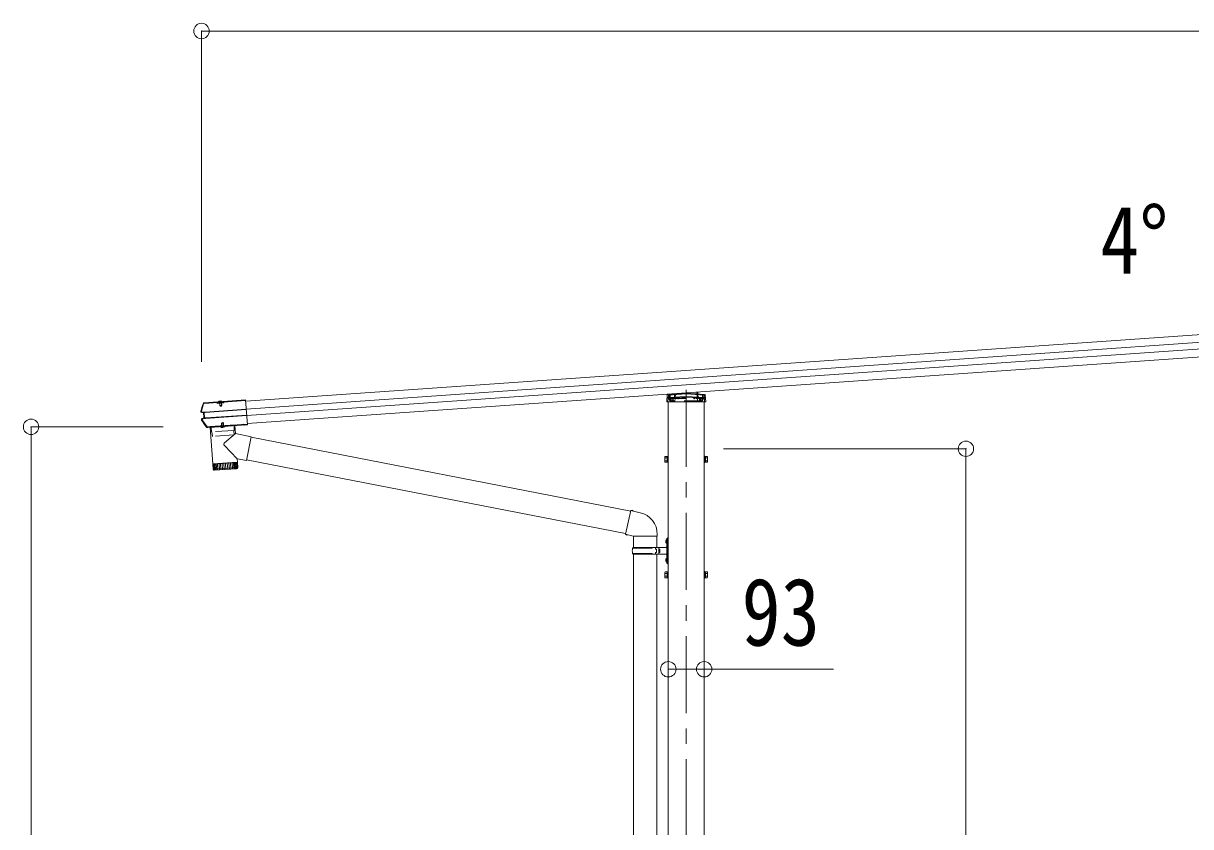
# Model space of a CAD drawing. Units: millimetres at full size, sheet at 1:40; details may follow other scales. Extents: x -11243 to 11243, y -7760 to 7760.
# Drawn here: x 1056 to 4086, y -2771 to -685 of the extents above; entities that cross this region are included whole.
import ezdxf
from ezdxf.enums import TextEntityAlignment as Align

# ---------------------------------------------------------------- set-up
doc = ezdxf.new("R2010")
doc.units = ezdxf.units.MM
doc.header["$LTSCALE"] = 40
doc.header["$PDMODE"] = 32
doc.header["$PDSIZE"] = 40
doc.linetypes.add('CHAIN1', pattern=[8, 5, -1, 1, -1])
doc.linetypes.add('DASHED1', pattern=[1.8, 1.2, -0.6])
for name, color, linetype, lineweight in [('0-1_本体', 5, 'CHAIN1', 9), ('0-3_ELV2', 4, 'Continuous', 9), ('0-6_OTH_LINE', 6, 'Continuous', 9), ('0-7_SHAPE', 4, 'Continuous', 9), ('0-9_OUTLINE', 7, 'Continuous', 9)]:
    doc.layers.add(name, color=color, linetype=linetype, lineweight=lineweight)
doc.styles.add('ＭＳ ゴシック', font='')
doc.styles.get('ＭＳ ゴシック').set_extended_font_data('MS Gothic')

msp = doc.modelspace()

# ---------------------------------------------------------------- linework, layer by layer
at = {"layer": '0-1_本体'}
msp.add_line((2776.5, -1636.2), (2776.5, -4335.48), dxfattribs=at)
at = {"layer": '0-3_ELV2'}
for p, q in [((7205.51, -1276.34), (1633.11, -1666)), ((7206.93, -1296.66), (1634.53, -1686.32)), ((7208.14, -1313.89), (1635.73, -1703.55)), ((7209.56, -1334.2), (1637.15, -1723.86)), ((1574.72, -1666.89), (1632.88, -1662.82)), ((1574.83, -1668.39), (1632.99, -1664.32)), ((1632.88, -1662.82), (1637.39, -1727.26)), ((2727.56, -1656.84), (2776.5, -1653.42)), ((2728.09, -1648.34), (2776.5, -1644.95)), ((2776.5, -1644.95), (2824.92, -1648.34)), ((2776.5, -1644.95), (2776.5, -1645.89)), ((2776.5, -1653.42), (2825.44, -1656.84)), ((2776.5, -1653.42), (2776.5, -1654.36)), ((2806.32, -1642.42), (2806.6, -1647.06)), ((2825.85, -1649.27), (2826.95, -1667.35)), ((1523.62, -1695.77), (1518.87, -1695.2)), ((1525.03, -1694.43), (1519.05, -1693.72)), ((1524.54, -1695.71), (1523.62, -1695.77)), ((1524.75, -1670.39), (1524.56, -1670.53)), ((1524.56, -1670.53), (1524.66, -1672)), ((1524.66, -1672), (1524.78, -1671.92)), ((1524.98, -1670.37), (1524.75, -1670.39)), ((1524.85, -1671.88), (1524.75, -1670.39)), ((1524.78, -1671.92), (1524.85, -1671.88)), ((1524.85, -1671.88), (1560.46, -1669.39)), ((1524.98, -1670.37), (1560.36, -1667.89)), ((1525.94, -1694.37), (1525.03, -1694.43)), ((1526.17, -1710.76), (1525.03, -1694.43)), ((1525.25, -1695.77), (1525.78, -1695.73)), ((1526.55, -1694.38), (1526.32, -1694.4)), ((1634.56, -1686.78), (1527.43, -1694.27)), ((1527.52, -1695.5), (1634.64, -1688.01)), ((1559.18, -1669.6), (1559.31, -1671.57)), ((1576.27, -1670.38), (1559.31, -1671.57)), ((1560.46, -1669.39), (1560.36, -1667.89)), ((1560.61, -1668.69), (1560.36, -1667.89)), ((1560.53, -1669.98), (1560.5, -1669.51)), ((1574.84, -1668.98), (1560.53, -1669.98)), ((1574.59, -1667.84), (1560.63, -1668.82)), ((1560.63, -1668.82), (1560.71, -1669.96)), ((1561.76, -1668.74), (1561.74, -1668.54)), ((1573.02, -1668.5), (1562.34, -1669.25)), ((1564.7, -1669.69), (1564.8, -1671.18)), ((1565.28, -1670.44), (1565.42, -1669.93)), ((1565.28, -1670.44), (1570.27, -1670.1)), ((1565.28, -1670.44), (1565.77, -1677.33)), ((1565.72, -1670.41), (1565.62, -1669.92)), ((1565.72, -1670.41), (1566.26, -1678.22)), ((1565.77, -1677.33), (1570.75, -1676.98)), ((1569.84, -1670.13), (1569.87, -1669.62)), ((1569.84, -1670.13), (1570.39, -1677.93)), ((1570.27, -1670.1), (1570.07, -1669.61)), ((1570.07, -1678.73), (1570.75, -1676.98)), ((1570.27, -1670.1), (1570.75, -1676.98)), ((1570.79, -1670.76), (1570.68, -1669.27)), ((1572.33, -1669.45), (1572.27, -1668.55)), ((1573.53, -1667.92), (1573.51, -1667.72)), ((1574.72, -1666.89), (1574.59, -1667.71)), ((1574.59, -1667.84), (1574.67, -1668.99)), ((1574.83, -1668.39), (1574.72, -1666.89)), ((1574.81, -1668.51), (1574.83, -1668.39)), ((1576.13, -1668.42), (1574.81, -1668.51)), ((1574.81, -1668.51), (1574.84, -1668.98)), ((1576.13, -1668.42), (1576.27, -1670.38)), ((2730, -4839.62), (2730, -1667.35)), ((2823, -4839.62), (2823, -1667.35)), ((1520.38, -1712.33), (1526.17, -1710.76)), ((1525.51, -1709.58), (1524.58, -1709.64)), ((1527.08, -1710.7), (1526.17, -1710.76)), ((1526.72, -1709.38), (1526.19, -1709.42)), ((1527.43, -1710.62), (1527.66, -1710.6)), ((1528.49, -1709.37), (1635.61, -1701.88)), ((1528.58, -1710.6), (1635.7, -1703.11)), ((1540.72, -1732.52), (1622.12, -1726.82)), ((1570.69, -1721.9), (1570.01, -1723.65)), ((1575, -1723.3), (1570.01, -1723.65)), ((1570.34, -1728.45), (1570.01, -1723.65)), ((1570.77, -1728.32), (1570.38, -1722.7)), ((1574.08, -1721.66), (1570.69, -1721.9)), ((1575, -1723.3), (1574.08, -1721.66)), ((1574.89, -1728.03), (1574.5, -1722.41)), ((1575.33, -1728.1), (1575, -1723.3)), ((1622.12, -1726.82), (1622.23, -1728.32)), ((1622.3, -1726.44), (1622.4, -1727.94)), ((1628.28, -1726.03), (1628.39, -1727.53)), ((1628.51, -1726.38), (1637.28, -1725.76)), ((1628.51, -1726.38), (1628.61, -1727.88)), ((1629.8, -1726.29), (1629.91, -1727.79)), ((1629.88, -1727.39), (1637.36, -1726.87)), ((1533.61, -1733.01), (1534.34, -1732.96)), ((1533.99, -1734.49), (1534.44, -1734.46)), ((1534.34, -1732.96), (1534.44, -1734.46)), ((1540.6, -1733.66), (1534.61, -1734.08)), ((1540.49, -1732.16), (1540.6, -1733.66)), ((1540.6, -1733.12), (1540.6, -1733.12)), ((1540.82, -1734.02), (1540.6, -1733.66)), ((1540.72, -1732.52), (1540.82, -1734.02)), ((1540.82, -1734.02), (1622.23, -1728.32)), ((1541.16, -1733.98), (1605, -1729.52)), ((1567.21, -1732.41), (1567.19, -1732.16)), ((1578.98, -1731.59), (1567.21, -1732.41)), ((1578.98, -1731.59), (1578.97, -1731.34)), ((1622.4, -1727.94), (1622.23, -1728.32)), ((1628.39, -1727.53), (1622.4, -1727.94)), ((1628.61, -1727.88), (1628.39, -1727.53)), ((1628.61, -1727.88), (1637.39, -1727.26)), ((2721.3, -1810.62), (2721.88, -1809.62)), ((2721.3, -1810.62), (2721.3, -1823.62)), ((2726.8, -1809.62), (2721.88, -1809.62)), ((2726.8, -1813.37), (2721.88, -1813.37)), ((2726.79, -1817.42), (2728.4, -1817.42)), ((2726.8, -1809.42), (2726.8, -1824.43)), ((2728.4, -1809.87), (2726.8, -1809.87)), ((2726.8, -1816.42), (2728.4, -1816.42)), ((2824.6, -1809.87), (2826.2, -1809.87)), ((2826.2, -1816.42), (2824.6, -1816.42)), ((2826.21, -1817.42), (2824.6, -1817.42)), ((2826.2, -1809.42), (2826.2, -1824.43)), ((2826.2, -1809.42), (2831.12, -1809.42)), ((2826.2, -1813.17), (2831.12, -1813.17)), ((2831.7, -1810.42), (2831.12, -1809.42)), ((2831.7, -1810.42), (2831.7, -1823.42)), ((2721.3, -1823.62), (2721.88, -1824.63)), ((2726.8, -1820.88), (2721.88, -1820.88)), ((2726.8, -1824.63), (2721.88, -1824.63)), ((2726.8, -1823.97), (2728.4, -1823.97)), ((2826.2, -1823.97), (2824.6, -1823.97)), ((2826.2, -1820.68), (2831.12, -1820.68)), ((2826.2, -1824.43), (2831.12, -1824.43)), ((2831.7, -1823.42), (2831.12, -1824.43)), ((2721.3, -2110.62), (2721.88, -2109.62)), ((2721.3, -2110.62), (2721.3, -2123.62)), ((2726.8, -2109.62), (2721.88, -2109.62)), ((2726.8, -2113.37), (2721.88, -2113.37)), ((2726.8, -2120.88), (2721.88, -2120.88)), ((2726.79, -2117.42), (2728.4, -2117.42)), ((2726.8, -2109.42), (2726.8, -2124.43)), ((2728.4, -2109.87), (2726.8, -2109.87)), ((2726.8, -2116.42), (2728.4, -2116.42)), ((2824.6, -2109.87), (2826.2, -2109.87)), ((2826.2, -2116.42), (2824.6, -2116.42)), ((2826.21, -2117.42), (2824.6, -2117.42)), ((2826.2, -2109.42), (2826.2, -2124.43)), ((2826.2, -2109.42), (2831.12, -2109.42)), ((2826.2, -2113.17), (2831.12, -2113.17)), ((2826.2, -2120.68), (2831.12, -2120.68)), ((2831.7, -2110.42), (2831.12, -2109.42)), ((2831.7, -2110.42), (2831.7, -2123.42)), ((2721.3, -2123.62), (2721.88, -2124.63)), ((2726.8, -2124.63), (2721.88, -2124.63)), ((2726.8, -2123.97), (2728.4, -2123.97)), ((2826.2, -2123.97), (2824.6, -2123.97)), ((2826.2, -2124.43), (2831.12, -2124.43)), ((2831.7, -2123.42), (2831.12, -2124.43))]:
    msp.add_line(p, q, dxfattribs=at)
at = {"layer": '0-3_ELV2', "linetype": 'DASHED1'}
for p, q in [((1565.08, -1665.72), (1566.48, -1668.09)), ((1569.82, -1665.39), (1568.76, -1667.93)), ((2727.63, -1656.85), (2825.37, -1656.85)), ((2730.11, -1650.2), (2729.06, -1667.35)), ((2729.53, -1659.65), (2734.5, -1659.65)), ((2729.58, -1658.85), (2823.43, -1658.85)), ((2776.5, -1655.43), (2729.59, -1658.71)), ((2776.5, -1646.96), (2730.11, -1650.2)), ((2733.3, -1649.98), (2733.3, -1663.62)), ((2733.3, -1663.62), (2734.3, -1665.35)), ((2818.7, -1665.35), (2734.3, -1665.35)), ((2734.5, -1649.89), (2734.5, -1665.35)), ((2736, -1658.26), (2736, -1665.35)), ((2739.1, -1658.85), (2739.1, -1665.35)), ((2739.23, -1658.85), (2739.23, -1665.35)), ((2739.5, -1658.01), (2739.5, -1665.35)), ((2739.5, -1663.62), (2742.5, -1663.62)), ((2742.5, -1657.8), (2742.5, -1665.35)), ((2745.74, -1657.79), (2746.43, -1646.6)), ((2748.44, -1646.46), (2747.16, -1667.35)), ((2750.5, -1656.85), (2750.5, -1658.85)), ((2755, -1659.65), (2755, -1656.93)), ((2756.5, -1659.65), (2755, -1659.65)), ((2756.5, -1656.82), (2756.5, -1659.65)), ((2822.9, -1650.2), (2776.5, -1646.96)), ((2823.42, -1658.71), (2776.5, -1655.43)), ((2796.5, -1659.65), (2796.5, -1656.82)), ((2796.5, -1659.65), (2798, -1659.65)), ((2798, -1656.93), (2798, -1659.65)), ((2802.5, -1658.85), (2802.5, -1656.85)), ((2804.32, -1642.56), (2805.84, -1667.35)), ((2806.6, -1647.06), (2807.26, -1657.79)), ((2810.5, -1657.8), (2810.5, -1665.35)), ((2810.5, -1663.62), (2813.5, -1663.62)), ((2813.5, -1658.01), (2813.5, -1665.35)), ((2813.77, -1658.85), (2813.77, -1665.35)), ((2813.9, -1658.85), (2813.9, -1665.35)), ((2817, -1658.26), (2817, -1665.35)), ((2818.5, -1649.89), (2818.5, -1665.35)), ((2818.5, -1659.65), (2823.47, -1659.65)), ((2818.7, -1665.35), (2819.7, -1663.62)), ((2819.7, -1649.98), (2819.7, -1663.62)), ((2823.95, -1667.35), (2822.9, -1650.2)), ((1562.96, -1668.63), (1562.89, -1668.88)), ((1563.02, -1668.1), (1572.19, -1667.46)), ((1563.09, -1669.19), (1563.02, -1668.1)), ((1565.42, -1669.93), (1565.52, -1669.54)), ((1565.52, -1669.54), (1565.44, -1668.43)), ((1565.6, -1669.92), (1565.46, -1667.93)), ((1565.62, -1669.92), (1565.51, -1669.33)), ((1567.66, -1668.62), (1566.48, -1668.09)), ((1567.66, -1668.62), (1568.76, -1667.93)), ((1569.89, -1669.62), (1569.75, -1667.63)), ((1569.91, -1669.23), (1569.83, -1668.12)), ((1569.87, -1669.62), (1569.9, -1669.02)), ((1570.07, -1669.61), (1569.91, -1669.23)), ((1572.27, -1668.55), (1572.19, -1667.46)), ((1572.32, -1667.97), (1572.43, -1668.21)), ((1570.77, -1734.5), (1571.93, -1731.7)), ((1573.03, -1731.01), (1571.93, -1731.7)), ((1573.03, -1731.01), (1574.21, -1731.54)), ((1575.75, -1734.15), (1574.21, -1731.54))]:
    msp.add_line(p, q, dxfattribs=at)
at = {"layer": '0-3_ELV2'}
for points in [[(2826.95, -1667.35), (2726.05, -1667.35), (2727.16, -1649.27)], [(1517.95, -1692.07), (1520.77, -1682.41), (1523.78, -1672.8)], [(1519.99, -1710.89), (1524.58, -1709.64), (1523.62, -1695.77)], [(1560.46, -1669.39), (1560.5, -1669.51), (1559.18, -1669.6)], [(1572.33, -1669.45), (1563.16, -1670.09), (1563.09, -1669.19)], [(1565.77, -1677.33), (1566.68, -1678.97), (1570.07, -1678.73)], [(1532.57, -1732.53), (1526.01, -1723.5), (1519.65, -1714.32)], [(1628.51, -1726.38), (1628.28, -1726.03), (1622.3, -1726.44), (1622.12, -1726.82)], [(1540.72, -1732.52), (1540.49, -1732.16), (1534.51, -1732.58), (1534.34, -1732.96)], [(1534.51, -1732.58), (1534.61, -1734.08), (1534.44, -1734.46)], [(1605.43, -1728.49), (1605.36, -1727.49), (1540.52, -1732.02), (1540.59, -1733.02)], [(2730, -1808.42), (2728.4, -1808.42), (2728.4, -1825.42), (2730, -1825.42)], [(2823, -1808.42), (2824.6, -1808.42), (2824.6, -1825.42), (2823, -1825.42)], [(2730, -2108.42), (2728.4, -2108.42), (2728.4, -2125.42), (2730, -2125.42)], [(2823, -2108.42), (2824.6, -2108.42), (2824.6, -2125.42), (2823, -2125.42)]]:
    msp.add_lwpolyline(points, dxfattribs=at)
for centre, radius, start, end in [((1567.96, -1672.86), 7.7, 45.56083, 142.43917), ((2727.63, -1657.84), 1, 94, 176.5), ((2728.15, -1649.33), 1, 94, 176.5), ((2824.85, -1649.33), 1, 3.5, 86), ((2825.37, -1657.84), 1, 3.5, 86), ((1519.2, -1692.42), 2.8, 164.31277, 263.16971), ((1999.8, -1827.4), 502, 162.04537, 164.31277), ((1519.2, -1692.42), 1.3, 164.24366, 263.03582), ((1525.29, -1673.64), 3.19, 103.22631, 162.05142), ((1524.92, -1673.17), 1.2, 102.71221, 162.01357), ((1562.29, -1668.51), 0.55, 142.43917, 184), ((1562.3, -1668.7), 0.545, 184, 274), ((1572.98, -1667.96), 0.545, 274, 4), ((1572.97, -1667.76), 0.55, 4, 45.56083), ((1520.72, -1713.59), 2.8, 105.16971, 214.06629), ((1934.25, -1433.96), 502, 214.06629, 216.59248), ((1520.73, -1713.59), 1.3, 105.30295, 214.13631), ((1533.76, -1731.31), 3.19, 216.58984, 274.01289), ((1533.53, -1731.82), 1.2, 216.62025, 274.01295), ((1541.59, -1732.95), 1, 184, 274), ((1572.75, -1727.06), 7.7, 223.98312, 324.01688), ((1604.43, -1728.56), 1, 274, 4), ((2724.62, -1811.5), 3.32, 145.61575, 214.38425), ((2733.72, -1817.12), 12.42, 162.41205, 197.58795), ((2828.38, -1811.3), 3.32, 325.61575, 34.38425), ((2819.28, -1816.92), 12.42, 342.41205, 17.58795), ((2724.62, -1822.75), 3.32, 145.61575, 214.38425), ((2828.38, -1822.55), 3.32, 325.61575, 34.38425), ((2724.62, -2111.5), 3.32, 145.61575, 214.38425), ((2733.72, -2117.12), 12.42, 162.41205, 197.58795), ((2724.62, -2122.75), 3.32, 145.61575, 214.38425), ((2828.38, -2111.3), 3.32, 325.61575, 34.38425), ((2819.28, -2116.92), 12.42, 342.41205, 17.58795), ((2828.38, -2122.55), 3.32, 325.61575, 34.38425)]:
    msp.add_arc(centre, radius, start, end, dxfattribs=at)
at = {"layer": '0-3_ELV2', "linetype": 'DASHED1'}
for centre, radius, start, end in [((2727.63, -1657.85), 1, 90, 176.5), ((2825.37, -1657.85), 1, 3.5, 90), ((1562.41, -1668.74), 0.5, 274, 344), ((1563.73, -1668.85), 0.8, 94, 164), ((1564.95, -1668.46), 0.5, 4, 94), ((1570.33, -1668.09), 0.5, 94, 184), ((1571.59, -1668.3), 0.8, 24, 94), ((1572.88, -1668.01), 0.5, 204, 274)]:
    msp.add_arc(centre, radius, start, end, dxfattribs=at)
at = {"layer": '0-3_ELV2'}
for centre, major_axis, ratio, start_param, end_param in [((1527.56, -1696.07), (3.03, -0.36), 0.014525, 2.4375911, 3.0658321), ((1527.56, -1696.08), (2.99, 0.21), 0.19438, 1.5707963, 2.1939282), ((1527.45, -1694.55), (1.52, -0.18), 0.014525, 2.4126357, 3.0658321), ((1527.45, -1694.56), (1.5, 0.1), 0.19438, 1.5707963, 2.2034964), ((1560.83, -1671.87), (-0.22, 3.19), 0.014286, 5.9883828, 6.2220988), ((1574.82, -1670.9), (-0.22, 3.19), 0.014286, 0.0610865, 0.2948025), ((1528.45, -1708.77), (2.95, 0.8), 0.014957, 3.2171785, 3.8372566), ((1528.45, -1708.78), (2.99, 0.21), 0.19438, 4.0848352, 4.712389), ((1528.55, -1710.3), (1.48, 0.4), 0.014957, 3.2171785, 3.8435615), ((1528.56, -1710.31), (1.5, 0.1), 0.19438, 4.0561004, 4.712389)]:
    msp.add_ellipse(centre, major_axis=major_axis, ratio=ratio, start_param=start_param, end_param=end_param, dxfattribs=at)
at = {"layer": '0-6_OTH_LINE'}
for p, q in [((1518.4, -704.54), (1518.4, -1563.44)), ((7296.4, -704.54), (1518.4, -704.54)), ((1075.87, -4289.62), (1075.87, -1732.62)), ((1075.87, -1732.62), (1418.95, -1732.62)), ((3502.5, -1789.62), (2873, -1789.62)), ((3502.5, -4289.62), (3502.5, -1789.62)), ((2730, -2362.32), (2823, -2362.32)), ((2823, -2362.32), (3159.15, -2362.32))]:
    msp.add_line(p, q, dxfattribs=at)
for p in [(1518.4, -704.54), (1075.87, -1732.62), (3502.5, -1789.62), (2730, -2362.32), (2823, -2362.32)]:
    msp.add_point(p, dxfattribs=at)
at = {"layer": '0-9_OUTLINE'}
for p, q in [((1541.09, -1733.99), (1547.72, -1828.76)), ((1606.39, -1750.33), (1578.09, -1773.79)), ((1604.94, -1729.52), (1606.39, -1750.33)), ((1647.15, -1758.26), (1606.39, -1750.33)), ((1610.96, -1815.6), (1577.68, -1781.12)), ((1647.15, -1758.26), (1635.09, -1820.29)), ((2632.58, -1951.43), (1646.84, -1759.83)), ((1610.96, -1815.6), (1611.56, -1824.29)), ((1610.96, -1815.6), (1635.09, -1820.29)), ((1547.72, -1828.76), (1611.56, -1824.29)), ((1611.63, -1825.29), (1547.79, -1829.76)), ((1547.79, -1829.76), (1548.93, -1842.76)), ((1549.51, -1844.29), (1548.49, -1829.71)), ((1548.92, -1842.71), (1612.31, -1838.27)), ((1549.71, -1829.62), (1550.76, -1844.58)), ((1552.57, -1844.46), (1551.53, -1829.49)), ((1609.53, -1841.48), (1552.13, -1845.49)), ((1552.21, -1828.44), (1552.3, -1829.44)), ((1553.89, -1829.33), (1554.93, -1844.29)), ((1557.79, -1844.09), (1556.75, -1829.13)), ((1561.1, -1843.86), (1560.06, -1828.9)), ((1563.75, -1828.64), (1564.8, -1843.6)), ((1567.75, -1828.36), (1568.8, -1843.32)), ((1571.99, -1828.06), (1573.03, -1843.03)), ((1576.37, -1827.76), (1577.42, -1842.72)), ((1580.83, -1827.45), (1581.87, -1842.41)), ((1585.25, -1827.14), (1586.3, -1842.1)), ((1589.58, -1826.83), (1590.62, -1841.8)), ((1593.7, -1826.54), (1594.75, -1841.51)), ((1597.56, -1826.27), (1598.61, -1841.24)), ((1601.07, -1826.03), (1602.12, -1840.99)), ((1604.16, -1825.81), (1605.21, -1840.78)), ((1606.78, -1825.63), (1607.83, -1840.59)), ((1607.07, -1824.61), (1607.13, -1825.61)), ((1608.87, -1825.48), (1609.92, -1840.45)), ((1610.4, -1825.38), (1611.44, -1840.34)), ((1612.32, -1838.33), (1611.63, -1825.29)), ((2618.98, -2009.91), (1635.39, -1818.72)), ((2632.94, -1949.87), (2618.58, -2011.63)), ((2632.94, -1949.87), (2657.25, -1955.68)), ((2618.58, -2011.63), (2638.66, -2016.17)), ((2618.58, -2011.63), (2622.58, -2014.3)), ((2623.45, -2012.73), (2622.58, -2014.3)), ((2638.66, -2016.17), (2701.39, -2016.17)), ((2640.02, -2016.17), (2640.02, -2045.68)), ((2700.02, -2016.17), (2700.02, -2045.68)), ((2701.39, -2012), (2701.39, -2016.17)), ((2723.7, -2028.53), (2725.74, -2029.53)), ((2724.97, -2026.53), (2725.6, -2026.53)), ((2724.97, -2026.53), (2724.97, -2034.83)), ((2725.6, -2026.53), (2726, -2026.93)), ((2725.74, -2029.53), (2726.36, -2030.68)), ((2726, -2022.68), (2729, -2021.18)), ((2726, -2022.68), (2726, -2086.68)), ((2729, -2021.18), (2729, -2088.18)), ((2729, -2021.18), (2730, -2021.18)), ((2637.03, -2047.68), (2687.36, -2047.68)), ((2638.03, -2045.68), (2724.03, -2045.68)), ((2638.03, -2045.68), (2638.03, -2047.68)), ((2697.03, -2045.68), (2697.03, -2050.18)), ((2697.03, -2050.18), (2699.03, -2050.18)), ((2697.03, -2063.68), (2697.03, -2059.18)), ((2697.03, -2059.18), (2699.03, -2059.18)), ((2699.03, -2050.18), (2699.03, -2059.18)), ((2705, -2045.68), (2705, -2063.68)), ((2705, -2050.18), (2708, -2050.18)), ((2705, -2059.18), (2708, -2059.18)), ((2708, -2050.18), (2708, -2059.18)), ((2724.97, -2034.83), (2725.6, -2034.83)), ((2637.03, -2061.68), (2687.36, -2061.68)), ((2638.03, -2063.68), (2638.03, -2061.68)), ((2638.03, -2063.68), (2724.03, -2063.68)), ((2640.01, -2063.68), (2640.01, -3055.65)), ((2700.01, -2063.68), (2700.01, -3055.65)), ((2723.7, -2076.53), (2725.74, -2077.53)), ((2724.97, -2074.53), (2725.6, -2074.53)), ((2724.97, -2074.53), (2724.97, -2082.83)), ((2724.97, -2082.83), (2725.6, -2082.83)), ((2725.6, -2074.53), (2725.6, -2082.83)), ((2725.6, -2074.53), (2726, -2074.93)), ((2725.6, -2082.83), (2726, -2082.43)), ((2725.74, -2077.53), (2726.36, -2078.68)), ((2726, -2086.68), (2729, -2088.18)), ((2729, -2088.18), (2730, -2088.18))]:
    msp.add_line(p, q, dxfattribs=at)
at = {"layer": '0-9_OUTLINE', "linetype": 'DASHED1'}
for p, q in [((1543.3, -1733.83), (1544.44, -1745.3)), ((1602.86, -1741.7), (1544.97, -1745.75)), ((1546.45, -1757.19), (1545.17, -1745.73)), ((1602.39, -1753.76), (1546.99, -1757.64)), ((1602.86, -1753.25), (1602.53, -1741.72)), ((1602.86, -1729.67), (1603.33, -1741.18))]:
    msp.add_line(p, q, dxfattribs=at)
at = {"layer": '0-9_OUTLINE'}
for points in [[(2632.94, -1949.87), (2637.66, -1949.43), (2637.8, -1951.04)], [(2725.6, -2026.53), (2725.6, -2034.83), (2726, -2034.43)], [(2723.7, -2032.83), (2725.74, -2031.83), (2726.36, -2030.68)], [(2723.7, -2080.83), (2725.74, -2079.83), (2726.36, -2078.68)]]:
    msp.add_lwpolyline(points, dxfattribs=at)
at = {"layer": '0-9_OUTLINE', "linetype": 'DASHED1'}
for centre, start, end in [((1544.94, -1745.25), 185.67065, 274), ((1546.95, -1757.14), 186.38594, 274), ((1602.36, -1753.26), 274, 1.61406), ((1602.83, -1741.2), 274, 2.32935)]:
    msp.add_arc(centre, 0.5, start, end, dxfattribs=at)
at = {"layer": '0-9_OUTLINE'}
for centre, radius, start, end in [((1581.28, -1777.64), 5, 129.65551, 223.97399), ((1551.92, -1842.5), 3, 185, 274.04832), ((1609.32, -1838.48), 3, 274, 3), ((2643.39, -2012), 58, 0, 76.56538), ((2729.3, -2030.68), 6, 136.21765, 223.78235), ((2685.78, -2054.68), 49.25, 171.82876, 180.00002), ((2685.78, -2054.68), 49.25, 180.00002, 188.17127), ((2687.36, -2045.68), 2, 270, 359.99998), ((2724, -2043.68), 2, 270, 359.99998), ((2687.36, -2063.68), 2, 0.00005, 90.00004), ((2729.3, -2078.68), 6, 136.21765, 223.78235), ((2724, -2065.68), 2, 0.00005, 90.00004)]:
    msp.add_arc(centre, radius, start, end, dxfattribs=at)

# ---------------------------------------------------------------- texts
at = {"layer": '0-6_OTH_LINE', "color": 7, "style": 'ＭＳ ゴシック', "width": 0.85}
msp.add_text('93', height=176, dxfattribs=at).set_placement((2920.02, -2353.84), align=Align.BOTTOM_LEFT)
at = {"layer": '0-7_SHAPE', "color": 7, "style": 'ＭＳ ゴシック', "width": 0.85}
msp.add_text('4°', height=176, dxfattribs=at).set_placement((3850.96, -1387.38), align=Align.BOTTOM_LEFT)

doc.saveas('drawing.dxf')
